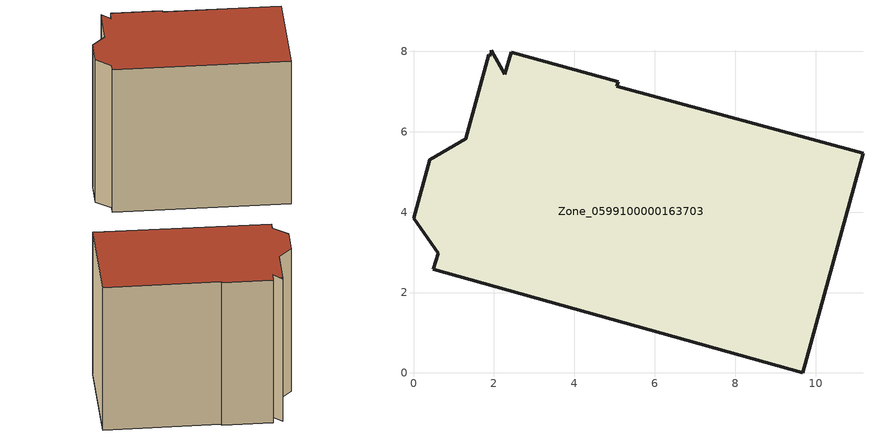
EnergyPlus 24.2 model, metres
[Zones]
Zone_0599100000163703
 floor ground (C_G): 0,3.85 0.4,5.3 1.3,5.83 1.87,7.91 1.94,7.9 1.93,8.03 2.27,7.43 2.43,7.97 5.09,7.24 5.06,7.13 11.18,5.46 9.68,0 0.49,2.58 0.62,2.98 z0
 wall outside (C_F): 0.4,5.3 0,3.85 0.62,2.98 0.49,2.58 9.68,0 11.18,5.46 5.06,7.13 5.09,7.24 2.43,7.97 2.27,7.43 1.93,8.03 1.94,7.9 1.87,7.91 1.3,5.83 0.4,5.3 z0:8.86
 roof outside (C_R): 2.43,7.97 2.27,7.43 1.93,8.03 1.94,7.9 1.87,7.91 1.3,5.83 0.4,5.3 0,3.85 0.62,2.98 0.49,2.58 9.68,0 11.18,5.46 5.06,7.13 5.09,7.24 z8.86
[BUILDING]
Pand.0599100000163703: North Axis=0; Terrain=City; Loads Convergence Tolerance Value=0.04; Temperature Convergence Tolerance Value=0.4; Solar Distribution=FullExterior; Maximum Number of Warmup Days=25; Minimum Number of Warmup Days=1
[Site:Location]
Rotterdam.The.Hague.AP_ZH_NLD Design_Conditions: Latitude=51.96; Longitude=4.45; Time Zone=1; Elevation=-4.5
[SITE:GROUNDTEMPERATURE:BUILDINGSURFACE]
18, 18, 18, 18, 18, 18, 18, 18, 18, 18, 18, 18
[MATERIAL] Thermal Absorptance=0.9; Solar Absorptance=0.7; Visible Absorptance=0.7
Name | Roughness | Thickness | Conductivity | Density | Specific Heat
G.TC.1946 | MediumSmooth | 0.15 | 1 | 540 | 1210
F.TC.1946 | Rough | 0.3 | 0.857143 | 1920 | 840
R.TC.1946 | MediumRough | 0.2 | 0.909091 | 1500 | 1000
[CONSTRUCTION]
C_G: G.TC.1946
C_F: F.TC.1946
C_R: R.TC.1946
[ZONE]
Zone_0599100000163703: Type=1; Multiplier=1; Ceiling Height=Autocalculate; Volume=Autocalculate; Floor Area=autocalculate; Part of Total Floor Area=Yes
[ZONEINFILTRATION:DESIGNFLOWRATE]
Infil_Zone_0599100000163703: Zone or ZoneList or Space or SpaceList=Zone_0599100000163703; Schedule=AlwaysOn; Design Flow Rate Calculation Method=Flow/Area; Flow Rate per Floor Area=0.003; Constant Term Coefficient=1; Temperature Term Coefficient=0; Velocity Term Coefficient=0; Velocity Squared Term Coefficient=0
[HVACTEMPLATE:ZONE:IDEALLOADSAIRSYSTEM]
Zone_0599100000163703: Maximum Heating Supply Air Temperature=50; Minimum Cooling Supply Air Temperature=13; Maximum Heating Supply Air Humidity Ratio=0.0156; Minimum Cooling Supply Air Humidity Ratio=0.0077; Heating Limit=NoLimit; Cooling Limit=NoLimit; Dehumidification Control Type=ConstantSensibleHeatRatio; Cooling Sensible Heat Ratio=0.7; Dehumidification Setpoint=60; Humidification Control Type=None; Humidification Setpoint=30; Outdoor Air Method=None; Outdoor Air Flow Rate per Person=0.00944; Outdoor Air Flow Rate per Zone Floor Area=0; Outdoor Air Flow Rate per Zone=0; Demand Controlled Ventilation Type=None; Outdoor Air Economizer Type=NoEconomizer; Heat Recovery Type=None; Sensible Heat Recovery Effectiveness=0.7; Latent Heat Recovery Effectiveness=0.65
[ZONECONTROL:THERMOSTAT]
ThermostatControl_Zone_0599100000163703: Zone or ZoneList=Zone_0599100000163703; Control Type Schedule=DualSetpointControlType; Control 1=Thermostat_Zone_0599100000163703; Temperature Difference Between Cutout And Setpoint=0
[THERMOSTATSETPOINT:DUALSETPOINT]
Thermostat_Zone_0599100000163703: Heating Setpoint Temperature Schedule=HeatingSetpoint_Zone_0599100000163703; Cooling Setpoint Temperature Schedule=CoolingSetpoint_Zone_0599100000163703
[SCHEDULE:COMPACT]
HeatingSetpoint_Zone_0599100000163703: Through: 12/31, For: AllDays, Until: 24:00, 21
CoolingSetpoint_Zone_0599100000163703: Through: 12/31, For: AllDays, Until: 24:00, 24
DualSetpointControlType: Through: 12/31, For: AllDays, Until: 24:00, 4
AlwaysOn: Through: 12/31, For: AllDays, Until: 24:00, 1
